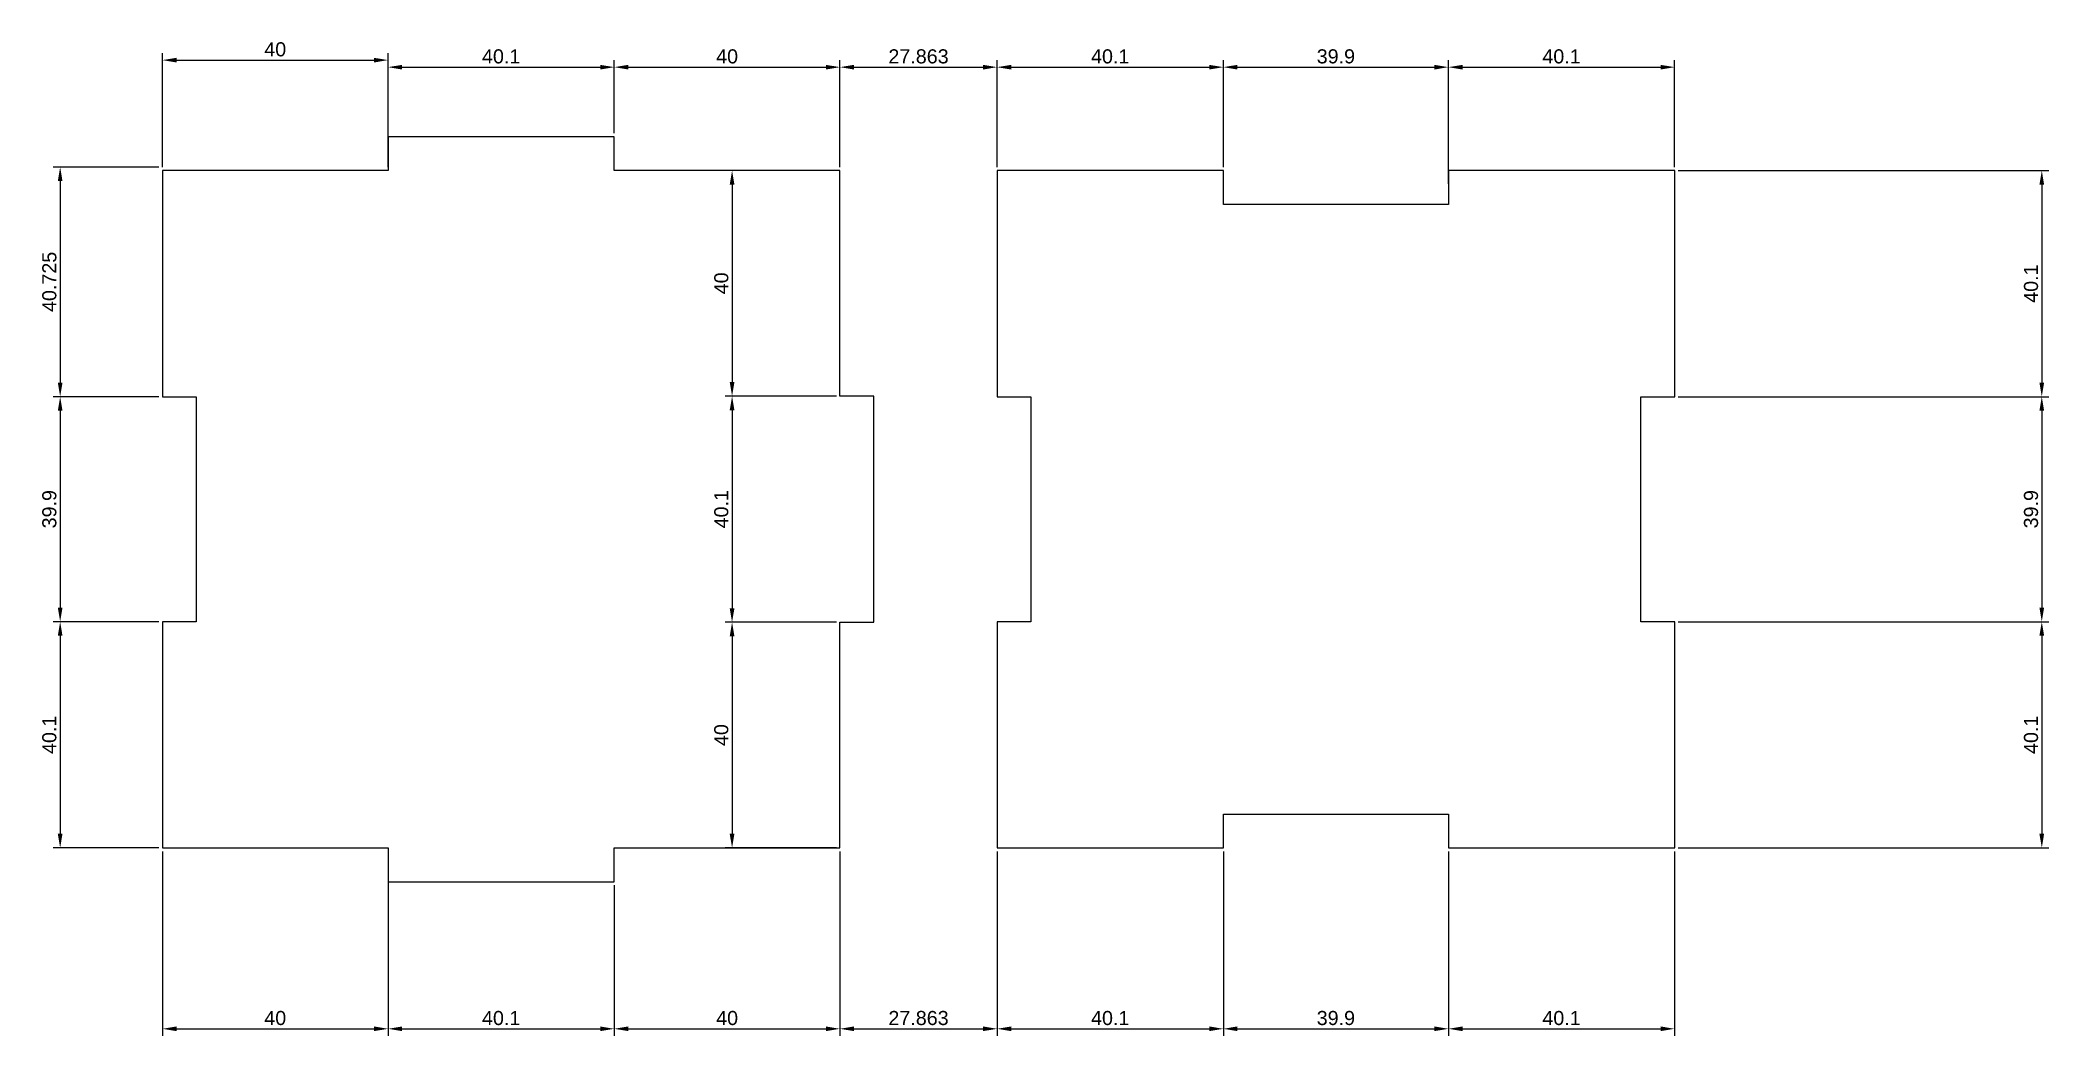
# Model space of a CAD drawing. Header units: millimetres. Extents: x -22 to 334, y -33 to 143.
import ezdxf

# ---------------------------------------------------------------- set-up
doc = ezdxf.new("R2010")
doc.units = ezdxf.units.MM
doc.layers.add('Dimensions', color=1, linetype='Continuous')
doc.styles.get("Standard").update_dxf_attribs({"font": 'arial.ttf'})
doc.dimstyles.new('ISO-25', dxfattribs={"dimtxt": 2.5, "dimasz": 2.5, "dimexe": 1.25, "dimexo": 0.625, "dimtad": 1, "dimdec": 3, "dimdsep": 46, "dimtxsty": 'Standard', "dimcen": 2.5, "dimadec": 0, "dimazin": 0, "dimtfac": 1, "dimtmove": 0, "dimatfit": 3, "dimfxl": 1, "dimarcsym": 0})

# ---------------------------------------------------------------- blocks, each defined once
blk = doc.blocks.new('*D2')
at = {"layer": 'Defpoints', "color": 0}
for p in [(80.05, 138.38), (80.05, 126.05), (39.95, 120.05)]:
    blk.add_point(p, dxfattribs=at)
at = {"layer": 'Dimensions', "color": 0, "lineweight": -2}
for p, q in [((39.95, 120.67), (39.95, 139.63)), ((80.05, 126.67), (80.05, 139.63)), ((42.45, 138.38), (77.55, 138.38))]:
    blk.add_line(p, q, dxfattribs=at)
at = {"layer": 'Dimensions', "color": 0}
for points in [[(42.45, 138.79), (42.45, 137.96), (39.95, 138.38)], [(77.55, 137.96), (77.55, 138.79), (80.05, 138.38)]]:
    blk.add_solid(points, dxfattribs=at)
at = {"layer": 'Dimensions', "color": 0, "insert": (60, 140.28), "char_height": 2.5, "attachment_point": 5}
blk.add_mtext('40.1', dxfattribs=at)
blk = doc.blocks.new('*D3')
at = {"layer": 'Defpoints', "color": 0}
for p in [(120.05, 138.38), (80.05, 126.05), (120.05, 120.05)]:
    blk.add_point(p, dxfattribs=at)
at = {"layer": 'Dimensions', "color": 0, "lineweight": -2}
for p, q in [((80.05, 126.67), (80.05, 139.63)), ((120.05, 120.67), (120.05, 139.63)), ((82.55, 138.38), (117.55, 138.38))]:
    blk.add_line(p, q, dxfattribs=at)
at = {"layer": 'Dimensions', "color": 0}
for points in [[(82.55, 138.79), (82.55, 137.96), (80.05, 138.38)], [(117.55, 137.96), (117.55, 138.79), (120.05, 138.38)]]:
    blk.add_solid(points, dxfattribs=at)
at = {"layer": 'Dimensions', "color": 0, "insert": (100.05, 140.28), "char_height": 2.5, "attachment_point": 5}
blk.add_mtext('40', dxfattribs=at)
blk = doc.blocks.new('*D4')
at = {"layer": 'Defpoints', "color": 0}
for p in [(147.91, 138.38), (120.05, 120.05), (147.91, 120.05)]:
    blk.add_point(p, dxfattribs=at)
at = {"layer": 'Dimensions', "color": 0, "lineweight": -2}
for p, q in [((120.05, 120.67), (120.05, 139.63)), ((147.91, 120.67), (147.91, 139.63)), ((122.55, 138.38), (145.41, 138.38))]:
    blk.add_line(p, q, dxfattribs=at)
at = {"layer": 'Dimensions', "color": 0}
for points in [[(122.55, 138.79), (122.55, 137.96), (120.05, 138.38)], [(145.41, 137.96), (145.41, 138.79), (147.91, 138.38)]]:
    blk.add_solid(points, dxfattribs=at)
at = {"layer": 'Dimensions', "color": 0, "insert": (133.98, 140.28), "char_height": 2.5, "attachment_point": 5}
blk.add_mtext('27.863', dxfattribs=at)
blk = doc.blocks.new('*D5')
at = {"layer": 'Defpoints', "color": 0}
for p in [(188.01, 138.38), (147.91, 120.05), (188.01, 120.05)]:
    blk.add_point(p, dxfattribs=at)
at = {"layer": 'Dimensions', "color": 0, "lineweight": -2}
for p, q in [((147.91, 120.67), (147.91, 139.63)), ((188.01, 120.67), (188.01, 139.63)), ((150.41, 138.38), (185.51, 138.38))]:
    blk.add_line(p, q, dxfattribs=at)
at = {"layer": 'Dimensions', "color": 0}
for points in [[(150.41, 138.79), (150.41, 137.96), (147.91, 138.38)], [(185.51, 137.96), (185.51, 138.79), (188.01, 138.38)]]:
    blk.add_solid(points, dxfattribs=at)
at = {"layer": 'Dimensions', "color": 0, "insert": (167.96, 140.28), "char_height": 2.5, "attachment_point": 5}
blk.add_mtext('40.1', dxfattribs=at)
blk = doc.blocks.new('*D6')
at = {"layer": 'Defpoints', "color": 0}
for p in [(227.91, 138.38), (188.01, 120.05), (227.91, 117.05)]:
    blk.add_point(p, dxfattribs=at)
at = {"layer": 'Dimensions', "color": 0, "lineweight": -2}
for p, q in [((188.01, 120.67), (188.01, 139.63)), ((227.91, 117.67), (227.91, 139.63)), ((190.51, 138.38), (225.41, 138.38))]:
    blk.add_line(p, q, dxfattribs=at)
at = {"layer": 'Dimensions', "color": 0}
for points in [[(190.51, 138.79), (190.51, 137.96), (188.01, 138.38)], [(225.41, 137.96), (225.41, 138.79), (227.91, 138.38)]]:
    blk.add_solid(points, dxfattribs=at)
at = {"layer": 'Dimensions', "color": 0, "insert": (207.96, 140.28), "char_height": 2.5, "attachment_point": 5}
blk.add_mtext('39.9', dxfattribs=at)
blk = doc.blocks.new('*D7')
at = {"layer": 'Defpoints', "color": 0}
for p in [(268.01, 138.38), (268.01, 120.05), (227.91, 117.05)]:
    blk.add_point(p, dxfattribs=at)
at = {"layer": 'Dimensions', "color": 0, "lineweight": -2}
for p, q in [((227.91, 117.67), (227.91, 139.63)), ((268.01, 120.67), (268.01, 139.63)), ((230.41, 138.38), (265.51, 138.38))]:
    blk.add_line(p, q, dxfattribs=at)
at = {"layer": 'Dimensions', "color": 0}
for points in [[(230.41, 138.79), (230.41, 137.96), (227.91, 138.38)], [(265.51, 137.96), (265.51, 138.79), (268.01, 138.38)]]:
    blk.add_solid(points, dxfattribs=at)
at = {"layer": 'Dimensions', "color": 0, "insert": (247.96, 140.28), "char_height": 2.5, "attachment_point": 5}
blk.add_mtext('40.1', dxfattribs=at)
blk = doc.blocks.new('*D8')
at = {"layer": 'Defpoints', "color": 0}
for p in [(-0.05, 120.67), (-18.17, 79.95), (-0.05, 79.95)]:
    blk.add_point(p, dxfattribs=at)
at = {"layer": 'Dimensions', "color": 0, "lineweight": -2}
for p, q in [((-0.68, 120.67), (-19.42, 120.67)), ((-18.17, 118.17), (-18.17, 82.45)), ((-0.68, 79.95), (-19.42, 79.95))]:
    blk.add_line(p, q, dxfattribs=at)
at = {"layer": 'Dimensions', "color": 0}
for points in [[(-17.76, 118.17), (-18.59, 118.17), (-18.17, 120.67)], [(-18.59, 82.45), (-17.76, 82.45), (-18.17, 79.95)]]:
    blk.add_solid(points, dxfattribs=at)
at = {"layer": 'Dimensions', "color": 0, "insert": (-20.08, 100.31), "char_height": 2.5, "attachment_point": 5, "rotation": 90}
blk.add_mtext('40.725', dxfattribs=at)
blk = doc.blocks.new('*D9')
at = {"layer": 'Defpoints', "color": 0}
for p in [(-0.05, 79.95), (-18.17, 40.05), (-0.05, 40.05)]:
    blk.add_point(p, dxfattribs=at)
at = {"layer": 'Dimensions', "color": 0, "lineweight": -2}
for p, q in [((-0.68, 79.95), (-19.42, 79.95)), ((-18.17, 77.45), (-18.17, 42.55)), ((-0.68, 40.05), (-19.42, 40.05))]:
    blk.add_line(p, q, dxfattribs=at)
at = {"layer": 'Dimensions', "color": 0}
for points in [[(-17.76, 77.45), (-18.59, 77.45), (-18.17, 79.95)], [(-18.59, 42.55), (-17.76, 42.55), (-18.17, 40.05)]]:
    blk.add_solid(points, dxfattribs=at)
at = {"layer": 'Dimensions', "color": 0, "insert": (-20.08, 60), "char_height": 2.5, "attachment_point": 5, "rotation": 90}
blk.add_mtext('39.9', dxfattribs=at)
blk = doc.blocks.new('*D10')
at = {"layer": 'Defpoints', "color": 0}
for p in [(-0.05, 40.05), (-18.17, -0.05), (-0.05, -0.05)]:
    blk.add_point(p, dxfattribs=at)
at = {"layer": 'Dimensions', "color": 0, "lineweight": -2}
for p, q in [((-0.68, 40.05), (-19.42, 40.05)), ((-18.17, 37.55), (-18.17, 2.45)), ((-0.68, -0.05), (-19.42, -0.05))]:
    blk.add_line(p, q, dxfattribs=at)
at = {"layer": 'Dimensions', "color": 0}
for points in [[(-17.76, 37.55), (-18.59, 37.55), (-18.17, 40.05)], [(-18.59, 2.45), (-17.76, 2.45), (-18.17, -0.05)]]:
    blk.add_solid(points, dxfattribs=at)
at = {"layer": 'Dimensions', "color": 0, "insert": (-20.08, 20), "char_height": 2.5, "attachment_point": 5, "rotation": 90}
blk.add_mtext('40.1', dxfattribs=at)
blk = doc.blocks.new('*D11')
at = {"layer": 'Defpoints', "color": 0}
for p in [(39.95, 139.63), (-0.05, 120.05), (39.95, 120.05)]:
    blk.add_point(p, dxfattribs=at)
at = {"layer": 'Dimensions', "color": 0, "lineweight": -2}
for p, q in [((-0.05, 120.67), (-0.05, 140.88)), ((2.45, 139.63), (37.45, 139.63)), ((39.95, 120.67), (39.95, 140.88))]:
    blk.add_line(p, q, dxfattribs=at)
at = {"layer": 'Dimensions', "color": 0}
for points in [[(2.45, 140.04), (2.45, 139.21), (-0.05, 139.63)], [(37.45, 139.21), (37.45, 140.04), (39.95, 139.63)]]:
    blk.add_solid(points, dxfattribs=at)
at = {"layer": 'Dimensions', "color": 0, "insert": (19.95, 141.53), "char_height": 2.5, "attachment_point": 5}
blk.add_mtext('40', dxfattribs=at)
blk = doc.blocks.new('*D12')
at = {"layer": 'Defpoints', "color": 0}
for p in [(-0.05, -0.05), (39.95, -0.05), (39.95, -32.13)]:
    blk.add_point(p, dxfattribs=at)
at = {"layer": 'Dimensions', "color": 0, "lineweight": -2}
for p, q in [((-0.05, -0.68), (-0.05, -33.38)), ((39.95, -0.68), (39.95, -33.38)), ((2.45, -32.13), (37.45, -32.13))]:
    blk.add_line(p, q, dxfattribs=at)
at = {"layer": 'Dimensions', "color": 0}
for points in [[(2.45, -31.71), (2.45, -32.54), (-0.05, -32.13)], [(37.45, -32.54), (37.45, -31.71), (39.95, -32.13)]]:
    blk.add_solid(points, dxfattribs=at)
at = {"layer": 'Dimensions', "color": 0, "insert": (19.95, -30.23), "char_height": 2.5, "attachment_point": 5}
blk.add_mtext('40', dxfattribs=at)
blk = doc.blocks.new('*D13')
at = {"layer": 'Defpoints', "color": 0}
for p in [(39.95, -0.05), (80.05, -6.05), (80.05, -32.13)]:
    blk.add_point(p, dxfattribs=at)
at = {"layer": 'Dimensions', "color": 0, "lineweight": -2}
for p, q in [((39.95, -0.68), (39.95, -33.38)), ((80.05, -6.67), (80.05, -33.38)), ((42.45, -32.13), (77.55, -32.13))]:
    blk.add_line(p, q, dxfattribs=at)
at = {"layer": 'Dimensions', "color": 0}
for points in [[(42.45, -31.71), (42.45, -32.54), (39.95, -32.13)], [(77.55, -32.54), (77.55, -31.71), (80.05, -32.13)]]:
    blk.add_solid(points, dxfattribs=at)
at = {"layer": 'Dimensions', "color": 0, "insert": (60, -30.23), "char_height": 2.5, "attachment_point": 5}
blk.add_mtext('40.1', dxfattribs=at)
blk = doc.blocks.new('*D14')
at = {"layer": 'Defpoints', "color": 0}
for p in [(120.05, -0.05), (80.05, -6.05), (120.05, -32.13)]:
    blk.add_point(p, dxfattribs=at)
at = {"layer": 'Dimensions', "color": 0, "lineweight": -2}
for p, q in [((120.05, -0.68), (120.05, -33.38)), ((80.05, -6.67), (80.05, -33.38)), ((82.55, -32.13), (117.55, -32.13))]:
    blk.add_line(p, q, dxfattribs=at)
at = {"layer": 'Dimensions', "color": 0}
for points in [[(82.55, -31.71), (82.55, -32.54), (80.05, -32.13)], [(117.55, -32.54), (117.55, -31.71), (120.05, -32.13)]]:
    blk.add_solid(points, dxfattribs=at)
at = {"layer": 'Dimensions', "color": 0, "insert": (100.05, -30.23), "char_height": 2.5, "attachment_point": 5}
blk.add_mtext('40', dxfattribs=at)
blk = doc.blocks.new('*D15')
at = {"layer": 'Defpoints', "color": 0}
for p in [(120.05, -0.05), (147.91, -0.05), (147.91, -32.13)]:
    blk.add_point(p, dxfattribs=at)
at = {"layer": 'Dimensions', "color": 0, "lineweight": -2}
for p, q in [((120.05, -0.68), (120.05, -33.38)), ((147.91, -0.68), (147.91, -33.38)), ((122.55, -32.13), (145.41, -32.13))]:
    blk.add_line(p, q, dxfattribs=at)
at = {"layer": 'Dimensions', "color": 0}
for points in [[(122.55, -31.71), (122.55, -32.54), (120.05, -32.13)], [(145.41, -32.54), (145.41, -31.71), (147.91, -32.13)]]:
    blk.add_solid(points, dxfattribs=at)
at = {"layer": 'Dimensions', "color": 0, "insert": (133.98, -30.23), "char_height": 2.5, "attachment_point": 5}
blk.add_mtext('27.863', dxfattribs=at)
blk = doc.blocks.new('*D16')
at = {"layer": 'Defpoints', "color": 0}
for p in [(147.91, -0.05), (188.01, -0.05), (188.01, -32.13)]:
    blk.add_point(p, dxfattribs=at)
at = {"layer": 'Dimensions', "color": 0, "lineweight": -2}
for p, q in [((147.91, -0.68), (147.91, -33.38)), ((188.01, -0.68), (188.01, -33.38)), ((150.41, -32.13), (185.51, -32.13))]:
    blk.add_line(p, q, dxfattribs=at)
at = {"layer": 'Dimensions', "color": 0}
for points in [[(150.41, -31.71), (150.41, -32.54), (147.91, -32.13)], [(185.51, -32.54), (185.51, -31.71), (188.01, -32.13)]]:
    blk.add_solid(points, dxfattribs=at)
at = {"layer": 'Dimensions', "color": 0, "insert": (167.96, -30.23), "char_height": 2.5, "attachment_point": 5}
blk.add_mtext('40.1', dxfattribs=at)
blk = doc.blocks.new('*D17')
at = {"layer": 'Defpoints', "color": 0}
for p in [(188.01, -0.05), (227.91, -0.05), (227.91, -32.13)]:
    blk.add_point(p, dxfattribs=at)
at = {"layer": 'Dimensions', "color": 0, "lineweight": -2}
for p, q in [((188.01, -0.68), (188.01, -33.38)), ((227.91, -0.68), (227.91, -33.38)), ((190.51, -32.13), (225.41, -32.13))]:
    blk.add_line(p, q, dxfattribs=at)
at = {"layer": 'Dimensions', "color": 0}
for points in [[(190.51, -31.71), (190.51, -32.54), (188.01, -32.13)], [(225.41, -32.54), (225.41, -31.71), (227.91, -32.13)]]:
    blk.add_solid(points, dxfattribs=at)
at = {"layer": 'Dimensions', "color": 0, "insert": (207.96, -30.23), "char_height": 2.5, "attachment_point": 5}
blk.add_mtext('39.9', dxfattribs=at)
blk = doc.blocks.new('*D18')
at = {"layer": 'Defpoints', "color": 0}
for p in [(227.91, -0.05), (268.01, -0.05), (268.01, -32.13)]:
    blk.add_point(p, dxfattribs=at)
at = {"layer": 'Dimensions', "color": 0, "lineweight": -2}
for p, q in [((227.91, -0.68), (227.91, -33.38)), ((268.01, -0.68), (268.01, -33.38)), ((230.41, -32.13), (265.51, -32.13))]:
    blk.add_line(p, q, dxfattribs=at)
at = {"layer": 'Dimensions', "color": 0}
for points in [[(230.41, -31.71), (230.41, -32.54), (227.91, -32.13)], [(265.51, -32.54), (265.51, -31.71), (268.01, -32.13)]]:
    blk.add_solid(points, dxfattribs=at)
at = {"layer": 'Dimensions', "color": 0, "insert": (247.96, -30.23), "char_height": 2.5, "attachment_point": 5}
blk.add_mtext('40.1', dxfattribs=at)
blk = doc.blocks.new('*D19')
at = {"layer": 'Defpoints', "color": 0}
for p in [(268.01, 120.05), (268.01, 79.95), (333.09, 79.95)]:
    blk.add_point(p, dxfattribs=at)
at = {"layer": 'Dimensions', "color": 0, "lineweight": -2}
for p, q in [((268.64, 120.05), (334.34, 120.05)), ((333.09, 117.55), (333.09, 82.45)), ((268.64, 79.95), (334.34, 79.95))]:
    blk.add_line(p, q, dxfattribs=at)
at = {"layer": 'Dimensions', "color": 0}
for points in [[(333.5, 117.55), (332.67, 117.55), (333.09, 120.05)], [(332.67, 82.45), (333.5, 82.45), (333.09, 79.95)]]:
    blk.add_solid(points, dxfattribs=at)
at = {"layer": 'Dimensions', "color": 0, "insert": (331.19, 100), "char_height": 2.5, "attachment_point": 5, "rotation": 90}
blk.add_mtext('40.1', dxfattribs=at)
blk = doc.blocks.new('*D20')
at = {"layer": 'Defpoints', "color": 0}
for p in [(268.01, 79.95), (268.01, 40.05), (333.09, 40.05)]:
    blk.add_point(p, dxfattribs=at)
at = {"layer": 'Dimensions', "color": 0, "lineweight": -2}
for p, q in [((268.64, 79.95), (334.34, 79.95)), ((333.09, 77.45), (333.09, 42.55)), ((268.64, 40.05), (334.34, 40.05))]:
    blk.add_line(p, q, dxfattribs=at)
at = {"layer": 'Dimensions', "color": 0}
for points in [[(333.5, 77.45), (332.67, 77.45), (333.09, 79.95)], [(332.67, 42.55), (333.5, 42.55), (333.09, 40.05)]]:
    blk.add_solid(points, dxfattribs=at)
at = {"layer": 'Dimensions', "color": 0, "insert": (331.19, 60), "char_height": 2.5, "attachment_point": 5, "rotation": 90}
blk.add_mtext('39.9', dxfattribs=at)
blk = doc.blocks.new('*D21')
at = {"layer": 'Defpoints', "color": 0}
for p in [(268.01, 40.05), (268.01, -0.05), (333.09, -0.05)]:
    blk.add_point(p, dxfattribs=at)
at = {"layer": 'Dimensions', "color": 0, "lineweight": -2}
for p, q in [((268.64, 40.05), (334.34, 40.05)), ((333.09, 37.55), (333.09, 2.45)), ((268.64, -0.05), (334.34, -0.05))]:
    blk.add_line(p, q, dxfattribs=at)
at = {"layer": 'Dimensions', "color": 0}
for points in [[(333.5, 37.55), (332.67, 37.55), (333.09, 40.05)], [(332.67, 2.45), (333.5, 2.45), (333.09, -0.05)]]:
    blk.add_solid(points, dxfattribs=at)
at = {"layer": 'Dimensions', "color": 0, "insert": (331.19, 20), "char_height": 2.5, "attachment_point": 5, "rotation": 90}
blk.add_mtext('40.1', dxfattribs=at)
blk = doc.blocks.new('*D22')
at = {"layer": 'Defpoints', "color": 0}
for p in [(120.05, 120.05), (100.93, 80.05), (120.05, 80.05)]:
    blk.add_point(p, dxfattribs=at)
at = {"layer": 'Dimensions', "color": 0, "lineweight": -2}
for p, q in [((119.42, 120.05), (99.68, 120.05)), ((100.93, 117.55), (100.93, 82.55)), ((119.42, 80.05), (99.68, 80.05))]:
    blk.add_line(p, q, dxfattribs=at)
at = {"layer": 'Dimensions', "color": 0}
for points in [[(101.35, 117.55), (100.51, 117.55), (100.93, 120.05)], [(100.51, 82.55), (101.35, 82.55), (100.93, 80.05)]]:
    blk.add_solid(points, dxfattribs=at)
at = {"layer": 'Dimensions', "color": 0, "insert": (99.03, 100.05), "char_height": 2.5, "attachment_point": 5, "rotation": 90}
blk.add_mtext('40', dxfattribs=at)
blk = doc.blocks.new('*D23')
at = {"layer": 'Defpoints', "color": 0}
for p in [(120.05, 80.05), (100.93, 39.95), (120.05, 39.95)]:
    blk.add_point(p, dxfattribs=at)
at = {"layer": 'Dimensions', "color": 0, "lineweight": -2}
for p, q in [((119.42, 80.05), (99.68, 80.05)), ((100.93, 77.55), (100.93, 42.45)), ((119.42, 39.95), (99.68, 39.95))]:
    blk.add_line(p, q, dxfattribs=at)
at = {"layer": 'Dimensions', "color": 0}
for points in [[(101.35, 77.55), (100.51, 77.55), (100.93, 80.05)], [(100.51, 42.45), (101.35, 42.45), (100.93, 39.95)]]:
    blk.add_solid(points, dxfattribs=at)
at = {"layer": 'Dimensions', "color": 0, "insert": (99.03, 60), "char_height": 2.5, "attachment_point": 5, "rotation": 90}
blk.add_mtext('40.1', dxfattribs=at)
blk = doc.blocks.new('*D24')
at = {"layer": 'Defpoints', "color": 0}
for p in [(120.05, 39.95), (100.93, -0.05), (120.05, -0.05)]:
    blk.add_point(p, dxfattribs=at)
at = {"layer": 'Dimensions', "color": 0, "lineweight": -2}
for p, q in [((119.42, 39.95), (99.68, 39.95)), ((100.93, 37.45), (100.93, 2.45)), ((119.42, -0.05), (99.68, -0.05))]:
    blk.add_line(p, q, dxfattribs=at)
at = {"layer": 'Dimensions', "color": 0}
for points in [[(101.35, 37.45), (100.51, 37.45), (100.93, 39.95)], [(100.51, 2.45), (101.35, 2.45), (100.93, -0.05)]]:
    blk.add_solid(points, dxfattribs=at)
at = {"layer": 'Dimensions', "color": 0, "insert": (99.03, 19.95), "char_height": 2.5, "attachment_point": 5, "rotation": 90}
blk.add_mtext('40', dxfattribs=at)

msp = doc.modelspace()

# ---------------------------------------------------------------- linework, layer by layer
for points in [[(-0.05, -0.05), (39.95, -0.05), (39.95, -6.05), (80.05, -6.05), (80.05, -0.05), (120.05, -0.05), (120.05, 39.95), (126.05, 39.95), (126.05, 80.05), (120.05, 80.05), (120.05, 120.05), (80.05, 120.05), (80.05, 126.05), (39.95, 126.05), (39.95, 120.05), (-0.05, 120.05), (-0.05, 79.95), (5.95, 79.95), (5.95, 40.05), (-0.05, 40.05)], [(147.9133, -0.05), (188.0133, -0.05), (188.0133, 5.95), (227.9133, 5.95), (227.9133, -0.05), (268.0133, -0.05), (268.0133, 40.05), (262.0133, 40.05), (262.0133, 79.95), (268.0133, 79.95), (268.0133, 120.05), (227.9133, 120.05), (227.9133, 114.05), (188.0133, 114.05), (188.0133, 120.05), (147.9133, 120.05), (147.9133, 79.95), (153.9133, 79.95), (153.9133, 40.05), (147.9133, 40.05)]]:
    msp.add_lwpolyline(points, close=True)

# ---------------------------------------------------------------- dimensions: what is measured, and where the dimension line sits
at = {"layer": 'Dimensions'}
for base, p1, p2, picture, middle in [((39.95, 139.6274), (-0.05, 120.05), (39.95, 120.05), '*D11', (19.95, 141.528)), ((80.05, 138.3774), (39.95, 120.05), (80.05, 126.05), '*D2', (60, 140.278)), ((120.05, 138.3774), (80.05, 126.05), (120.05, 120.05), '*D3', (100.05, 140.278)), ((147.9133, 138.3774), (120.05, 120.05), (147.9133, 120.05), '*D4', (133.9816, 140.278)), ((188.0133, 138.3774), (147.9133, 120.05), (188.0133, 120.05), '*D5', (167.9633, 140.278)), ((227.9133, 138.3774), (188.0133, 120.05), (227.9133, 117.05), '*D6', (207.9633, 140.278)), ((268.0133, 138.3774), (227.9133, 117.05), (268.0133, 120.05), '*D7', (247.9633, 140.278)), ((39.95, -32.1257), (-0.05, -0.05), (39.95, -0.05), '*D12', (19.95, -30.2251)), ((80.05, -32.1257), (39.95, -0.05), (80.05, -6.05), '*D13', (60, -30.2251)), ((120.05, -32.1257), (80.05, -6.05), (120.05, -0.05), '*D14', (100.05, -30.2251)), ((147.9133, -32.1257), (120.05, -0.05), (147.9133, -0.05), '*D15', (133.9816, -30.2251)), ((188.0133, -32.1257), (147.9133, -0.05), (188.0133, -0.05), '*D16', (167.9633, -30.2251)), ((227.9133, -32.1257), (188.0133, -0.05), (227.9133, -0.05), '*D17', (207.9633, -30.2251)), ((268.0133, -32.1257), (227.9133, -0.05), (268.0133, -0.05), '*D18', (247.9633, -30.2251))]:
    dim = msp.add_linear_dim(base=base, p1=p1, p2=p2, dimstyle='ISO-25', dxfattribs=at)
    dim.commit()
    dim.dimension.update_dxf_attribs({"geometry": picture, "text_midpoint": middle})
for base, p1, p2, picture, middle in [((-18.175, 79.95), (-0.05, 120.675), (-0.05, 79.95), '*D8', (-20.0755, 100.3125)), ((100.9299, 80.05), (120.05, 120.05), (120.05, 80.05), '*D22', (99.0293, 100.05)), ((333.086, 79.95), (268.0133, 120.05), (268.0133, 79.95), '*D19', (331.1854, 100)), ((-18.175, 40.05), (-0.05, 79.95), (-0.05, 40.05), '*D9', (-20.0755, 60)), ((100.9299, 39.95), (120.05, 80.05), (120.05, 39.95), '*D23', (99.0293, 60)), ((333.086, 40.05), (268.0133, 79.95), (268.0133, 40.05), '*D20', (331.1854, 60)), ((-18.175, -0.05), (-0.05, 40.05), (-0.05, -0.05), '*D10', (-20.0755, 20)), ((100.9299, -0.05), (120.05, 39.95), (120.05, -0.05), '*D24', (99.0293, 19.95)), ((333.086, -0.05), (268.0133, 40.05), (268.0133, -0.05), '*D21', (331.1854, 20))]:
    dim = msp.add_linear_dim(base=base, p1=p1, p2=p2, angle=90, dimstyle='ISO-25', dxfattribs=at)
    dim.commit()
    dim.dimension.update_dxf_attribs({"geometry": picture, "text_midpoint": middle})

doc.saveas('drawing.dxf')
